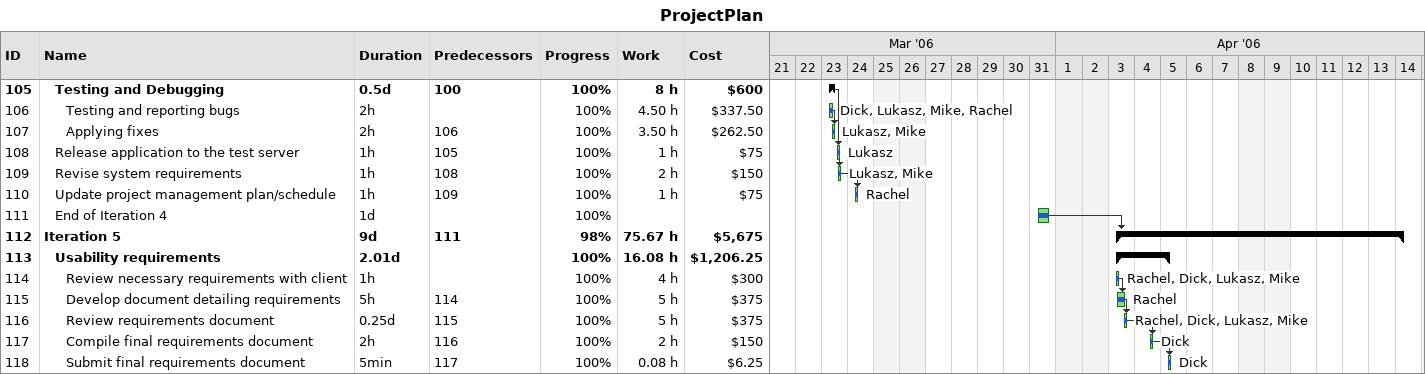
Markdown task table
ProjectPlan

| ID | Level | Task | Duration | Start | Finish | Predecessors | Resources | % complete | Work (h) | Cost ($) |
|---|---|---|---|---|---|---|---|---|---|---|
| 105 | 2 | **Testing and Debugging** | 0.5d | 2006-03-23 | 2006-03-23 | 100 |  | 100 | 8 | 600 |
| 106 | 3 | Testing and reporting bugs | 2h | 2006-03-23 | 2006-03-23 |  | Dick, Lukasz, Mike, Rachel | 100 | 4.50 | 337.50 |
| 107 | 3 | Applying fixes | 2h | 2006-03-23 | 2006-03-23 | 106 | Lukasz, Mike | 100 | 3.50 | 262.50 |
| 108 | 2 | Release application to the test server | 1h | 2006-03-23 | 2006-03-23 | 105 | Lukasz | 100 | 1 | 75 |
| 109 | 2 | Revise system requirements | 1h | 2006-03-23 | 2006-03-23 | 108 | Lukasz, Mike | 100 | 2 | 150 |
| 110 | 2 | Update project management plan/schedule | 1h | 2006-03-24 | 2006-03-24 | 109 | Rachel | 100 | 1 | 75 |
| 111 | 2 | End of Iteration 4 | 1d | 2006-03-31 | 2006-03-31 |  |  | 100 |  |  |
| 112 | 1 | **Iteration 5** | 9d | 2006-04-03 | 2006-04-14 | 111 |  | 98 | 75.67 | 5675 |
| 113 | 2 | **Usability requirements** | 2.01d | 2006-04-03 | 2006-04-05 |  |  | 100 | 16.08 | 1206.25 |
| 114 | 3 | Review necessary requirements with client | 1h | 2006-04-03 | 2006-04-03 |  | Rachel, Dick, Lukasz, Mike | 100 | 4 | 300 |
| 115 | 3 | Develop document detailing requirements | 5h | 2006-04-03 | 2006-04-03 | 114 | Rachel | 100 | 5 | 375 |
| 116 | 3 | Review requirements document | 0.25d | 2006-04-03 | 2006-04-03 | 115 | Rachel, Dick, Lukasz, Mike | 100 | 5 | 375 |
| 117 | 3 | Compile final requirements document | 2h | 2006-04-04 | 2006-04-04 | 116 | Dick | 100 | 2 | 150 |
| 118 | 3 | Submit final requirements document | 5min | 2006-04-05 | 2006-04-05 | 117 | Dick | 100 | 0.08 | 6.25 |
